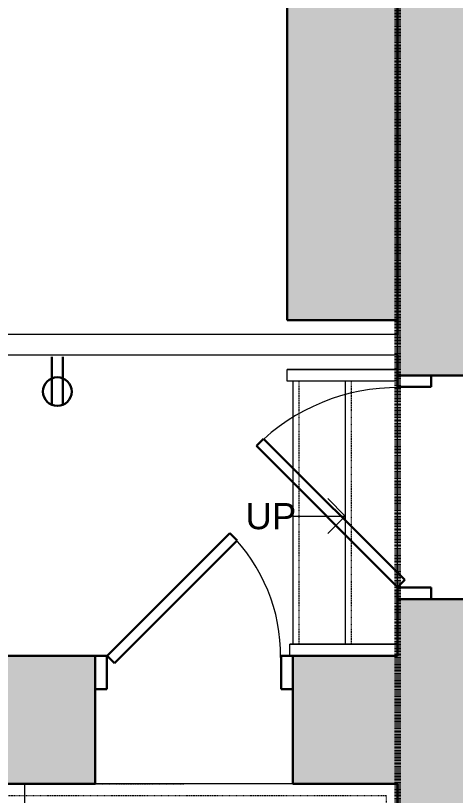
# Model space of a CAD drawing. Header units: inches. Extents: x -4688 to 1542, y -3558 to 978.
# Drawn here: x -63.9 to 11.7, y 82.5 to 216.6 of the extents above; entities that cross this region are included whole.
import ezdxf

# ---------------------------------------------------------------- set-up
doc = ezdxf.new("R2010")
doc.units = ezdxf.units.IN
doc.header["$MEASUREMENT"] = 0
doc.linetypes.add('Dash', pattern=[0.25, 0.125, -0.125])
doc.linetypes.add('Overhead 1_16_', pattern=[0.101562, 0.0625, -0.039062])
for name, color, linetype, lineweight in [('A-ANNO-MATC', 214, 'Dash', 140), ('A-ANNO-NOTE', 131, 'Continuous', 40), ('A-DOOR', 31, 'Continuous', 18), ('A-DOOR-FRAM', 31, 'Continuous', 30), ('A-FLOR', 192, 'Continuous', 18), ('A-FLOR-HRAL', 11, 'Continuous', 18), ('A-WALL', 113, 'Continuous', 18), ('A-WALL-PATT', 111, 'Continuous', 18), ('I-WALL', 2, 'Continuous', 18), ('S-STRS', 31, 'Continuous', 18), ('S-STRS-ANNO', 31, 'Continuous', 9), ('S-STRS-IDEN', 31, 'Continuous', 9), ('S-STRS-MBND', 31, 'Continuous', 18)]:
    doc.layers.add(name, color=color, linetype=linetype, lineweight=lineweight)
doc.styles.add('Swis721 Lt BT', font='swissl.ttf', dxfattribs={"height": 4.5})

# ---------------------------------------------------------------- blocks, each defined once
blk = doc.blocks.new('Single Flush - D2 2_10_5_ X 8_-7364776-1st Floor Power _ Signal')
at = {"layer": 'A-DOOR', "color": 8, "lineweight": 30}
for p, q in [((-8.34, -31.28), (15.92, -7.01)), ((15.92, -7.01), (17.16, -8.25)), ((17.16, -8.25), (-7.11, -32.51)), ((-7.11, -32.51), (-8.34, -31.28))]:
    blk.add_line(p, q, dxfattribs=at)
at = {"layer": 'A-DOOR', "lineweight": 9}
blk.add_arc((17.16, -8.25), 34.31, 179.5, 225, dxfattribs=at)
at = {"layer": 'A-DOOR-FRAM', "color": 8}
for p, q in [((-19.25, -2.5), (-19.25, -8.25)), ((-19.25, -2.5), (-17.25, -2.5)), ((-17.25, -2.5), (-17.25, -8.25)), ((17.25, -2.5), (17.25, -8.25)), ((17.25, -2.5), (19.25, -2.5)), ((19.25, -2.5), (19.25, -8.25)), ((-19.25, -8.25), (-17.25, -8.25)), ((17.25, -8.25), (19.25, -8.25))]:
    blk.add_line(p, q, dxfattribs=at)
blk = doc.blocks.new('Single Flush - D2 2_6_ X 8_-8253007-1st Floor Power _ Signal')
at = {"layer": 'A-DOOR', "color": 8, "lineweight": 30}
for p, q in [((-7.41, -30.84), (13.67, -9.76)), ((13.67, -9.76), (14.91, -11)), ((14.91, -11), (-6.17, -32.08)), ((-6.17, -32.08), (-7.41, -30.84))]:
    blk.add_line(p, q, dxfattribs=at)
at = {"layer": 'A-DOOR', "lineweight": 9}
blk.add_arc((14.91, -11), 29.81, 179.5, 225, dxfattribs=at)
at = {"layer": 'A-DOOR-FRAM', "color": 8}
for p, q in [((-17, -5.25), (-17, -11)), ((-17, -5.25), (-15, -5.25)), ((-15, -5.25), (-15, -11)), ((15, -5.25), (15, -11)), ((15, -5.25), (17, -5.25)), ((17, -5.25), (17, -11)), ((-17, -11), (-15, -11)), ((15, -11), (17, -11))]:
    blk.add_line(p, q, dxfattribs=at)
blk = doc.blocks.new('Top Rail Type - Top Rail_Internal_-V64-1st Floor Power _ Signal')
at = {"layer": 'A-FLOR-HRAL', "lineweight": 9}
for p, q in [((-144.22, 82.47), (-144.22, 80.47)), ((-144.22, 82.47), (-69.51, 82.47)), ((-68.58, 80.47), (-69.51, 82.47)), ((-144.22, 80.47), (-68.58, 80.47))]:
    blk.add_line(p, q, dxfattribs=at)
at = {"layer": 'A-FLOR-HRAL', "linetype": 'Overhead 1_16_', "lineweight": 9}
for p, q in [((-69.51, 82.47), (-36.22, 82.47)), ((-36.22, 82.47), (-0.22, 82.47)), ((-0.22, 82.47), (-0.22, 18.32)), ((-68.58, 80.47), (-36.22, 80.47)), ((-36.22, 80.47), (-2.22, 80.47)), ((-2.22, 80.47), (-2.22, 20.32)), ((-72.22, 18.32), (-72.22, 20.32)), ((-63.22, 20.32), (-72.22, 20.32)), ((-18.22, 20.32), (-63.22, 20.32)), ((-2.22, 20.32), (-18.22, 20.32)), ((-63.22, 18.32), (-72.22, 18.32)), ((-18.22, 18.32), (-63.22, 18.32)), ((-0.22, 18.32), (-18.22, 18.32))]:
    blk.add_line(p, q, dxfattribs=at)
blk = doc.blocks.new('Top Rail Type - Top Rail_Internal_-8436578-1st Floor Power _ Signal')
at = {"layer": 'A-FLOR-HRAL', "lineweight": 9}
for p, q in [((-17.28, 153.72), (-17.28, 155.72)), ((-17.28, 155.72), (1.72, 155.72)), ((1.72, 154.72), (1.72, 153.72)), ((1.72, 153.72), (-17.28, 153.72))]:
    blk.add_line(p, q, dxfattribs=at)
blk = doc.blocks.new('Top Rail Type - Top Rail_Internal_-V143-1st Floor Power _ Signal')
at = {"layer": 'A-FLOR-HRAL', "lineweight": 9}
for p, q in [((-17.28, 153.72), (-17.28, 155.72)), ((1.72, 155.72), (-17.28, 155.72)), ((1.72, 153.72), (1.72, 154.72)), ((1.72, 153.72), (-17.28, 153.72))]:
    blk.add_line(p, q, dxfattribs=at)
blk = doc.blocks.new('Top Rail Type - Top Rail_Internal_-8436596-1st Floor Power _ Signal')
at = {"layer": 'A-FLOR-HRAL', "lineweight": 9}
for p, q in [((-16.78, 106.47), (-16.78, 108.47)), ((-16.78, 108.47), (1.72, 108.47)), ((-16.28, 106.47), (-16.78, 106.47))]:
    blk.add_line(p, q, dxfattribs=at)
blk = doc.blocks.new('Top Rail Type - Top Rail_Internal_-V144-1st Floor Power _ Signal')
at = {"layer": 'A-FLOR-HRAL', "lineweight": 9}
for p, q in [((-16.78, 106.47), (-16.78, 108.47)), ((1.72, 108.47), (-16.78, 108.47)), ((-16.28, 106.47), (-16.78, 106.47))]:
    blk.add_line(p, q, dxfattribs=at)

msp = doc.modelspace()

# ---------------------------------------------------------------- hatches: boundary and pattern name
at = {"layer": 'A-WALL-PATT', "lineweight": 9}
h = msp.add_hatch(color=7, dxfattribs=at)
h.paths.add_polyline_path([(1.72, -1.17), (18.22, -1.17), (18.22, 116.22), (1.72, 116.22), (1.72, 32.25)], flags=0)
h.paths.add_polyline_path([(18.22, 154.72), (18.22, 335.37), (1.72, 335.37), (1.72, 154.72)], flags=0)
h.paths.add_polyline_path([(18.22, 388.37), (18.22, 814.52), (1.72, 814.52), (1.72, 388.37)], flags=0)
msp.add_hatch(color=7, dxfattribs=at).paths.add_polyline_path([(-17.28, 164.21), (1.72, 164.21), (1.72, 256.29), (-17.28, 256.29), (-17.28, 188.04)], flags=0)
h = msp.add_hatch(color=7, dxfattribs=at)
h.paths.add_polyline_path([(1.72, 84.47), (1.72, 106.47), (-16.28, 106.47), (-16.28, 84.47)], flags=0)
h.paths.add_polyline_path([(-70.38, 84.47), (-50.28, 84.47), (-50.28, 106.47), (-70.38, 106.47)], flags=0)
h.paths.add_polyline_path([(-181.36, 84.47), (-154.38, 84.47), (-154.38, 106.47), (-287.02, 106.47), (-287.02, 84.47)], flags=0)
h.paths.add_polyline_path([(-341.98, 84.47), (-327.07, 84.47), (-327.07, 106.47), (-421.72, 106.47), (-421.72, 84.47), (-368.75, 84.47)], flags=0)
h.paths.add_polyline_path([(-502.6, 84.47), (-493.72, 84.47), (-493.72, 106.47), (-570.07, 106.47), (-570.07, 84.47)], flags=0)

# ---------------------------------------------------------------- linework, layer by layer
at = {"layer": 'A-ANNO-MATC'}
msp.add_line((1.72, 857.52), (1.72, -90.48), dxfattribs=at)
at = {"layer": 'A-ANNO-NOTE', "lineweight": 30}
for p, q in [((-57.72, 157.91), (-57.72, 149.65)), ((-55.81, 157.91), (-55.81, 149.65))]:
    msp.add_line(p, q, dxfattribs=at)
msp.add_circle((-56.76, 151.93), 2.47, dxfattribs=at)
at = {"layer": 'A-FLOR'}
msp.add_line((-16.28, 84.47), (-50.28, 84.47), dxfattribs=at)
at = {"layer": 'A-WALL', "color": 8, "lineweight": 30}
for p, q in [((1.72, 317.28), (1.72, 161.74)), ((-17.28, 262.66), (-17.28, 164.21)), ((-17.28, 164.21), (1.72, 164.21)), ((1.72, 158.24), (1.72, 154.72)), ((1.72, 154.72), (18.22, 154.72)), ((1.72, 116.22), (1.72, 106.47)), ((18.22, 116.22), (1.72, 116.22)), ((-50.28, 106.47), (-70.38, 106.47)), ((-50.28, 84.47), (-50.28, 106.47)), ((1.72, 106.47), (-16.28, 106.47)), ((-16.28, 106.47), (-16.28, 84.47)), ((-70.38, 84.47), (-50.28, 84.47)), ((-16.28, 84.47), (1.72, 84.47)), ((1.72, 84.47), (1.72, 55.47))]:
    msp.add_line(p, q, dxfattribs=at)
at = {"layer": 'A-WALL'}
msp.add_line((1.72, 158.24), (1.72, 161.74), dxfattribs=at)
at = {"layer": 'A-WALL', "lineweight": 9}
for p, q in [((1.72, 116.22), (1.72, 153.72)), ((-62.38, 84.47), (-62.38, 61.47))]:
    msp.add_line(p, q, dxfattribs=at)
at = {"layer": 'I-WALL'}
for p, q in [((1.72, 161.74), (-216.22, 161.74)), ((-216.22, 158.24), (1.72, 158.24))]:
    msp.add_line(p, q, dxfattribs=at)
at = {"layer": 'S-STRS', "lineweight": 9}
for p, q in [((-16.28, 153.72), (-16.28, 108.47)), ((-7.28, 153.72), (-7.28, 108.47))]:
    msp.add_line(p, q, dxfattribs=at)
at = {"layer": 'S-STRS', "linetype": 'Overhead 1_16_', "lineweight": 9}
for p, q in [((-15.28, 153.72), (-15.28, 108.47)), ((-6.28, 153.72), (-6.28, 108.47))]:
    msp.add_line(p, q, dxfattribs=at)
at = {"layer": 'S-STRS-ANNO'}
for p, q in [((-7.28, 130.52), (-10.28, 133.52)), ((-16.28, 130.52), (-7.28, 130.52)), ((-7.28, 130.52), (-10.28, 127.52))]:
    msp.add_line(p, q, dxfattribs=at)
at = {"layer": 'S-STRS-MBND', "linetype": 'Overhead 1_16_', "lineweight": 9}
for p, q in [((-62.65, 84.47), (-35.04, 84.47)), ((1.78, 84.47), (-35.04, 84.47)), ((1.78, 16.32), (1.78, 84.47))]:
    msp.add_line(p, q, dxfattribs=at)

# ---------------------------------------------------------------- block references
at = {"layer": 'A-DOOR'}
for name, p, rotation in [('Single Flush - D2 2_10_5_ X 8_-7364776-1st Floor Power _ Signal', (9.97, 135.47), 269.9999999999999), ('Single Flush - D2 2_6_ X 8_-8253007-1st Floor Power _ Signal', (-33.28, 95.47), 180)]:
    msp.add_blockref(name, p, dxfattribs=dict(at, rotation=rotation))
at = {"layer": 'A-FLOR-HRAL', "lineweight": 9}
for name in ['Top Rail Type - Top Rail_Internal_-8436578-1st Floor Power _ Signal', 'Top Rail Type - Top Rail_Internal_-V143-1st Floor Power _ Signal', 'Top Rail Type - Top Rail_Internal_-8436596-1st Floor Power _ Signal', 'Top Rail Type - Top Rail_Internal_-V144-1st Floor Power _ Signal', 'Top Rail Type - Top Rail_Internal_-V64-1st Floor Power _ Signal']:
    msp.add_blockref(name, (0, 0), dxfattribs=at)

# ---------------------------------------------------------------- texts
at = {"layer": 'S-STRS-IDEN', "insert": (-24.43, 132.76), "char_height": 4.5, "width": 9.7692, "attachment_point": 1, "line_spacing_factor": 1.005062, "style": 'Swis721 Lt BT'}
msp.add_mtext('UP', dxfattribs=at)

doc.saveas('drawing.dxf')
